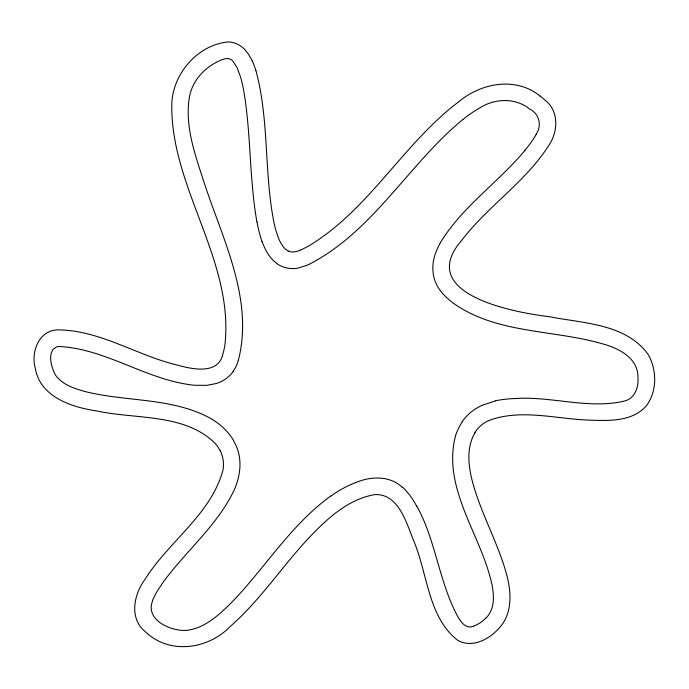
<?xml version="1.0" encoding="UTF-8"?>
<svg xmlns="http://www.w3.org/2000/svg" width="689" height="689" viewBox="0 0 689 689"><rect width="100%" height="100%" fill="white"/><g stroke="black" fill="none" stroke-linecap="round" stroke-linejoin="round"><path stroke-width="1.03" d="M238.273 360.614C254.077 299.801 222.935 240.03 204.392 183.395C195.59 155.938 184.583 126.905 189.337 97.571C191.904 81.724 203.376 68.624 217.543 61.709C221.643 59.883 226.914 56.868 231.254 59.667A10.869 10.869 0 0 1 232.916 61.149L237.025 67.513L240.547 76.987A106.485 106.485 0 0 1 241.426 80.174L242.166 83.18A155.964 155.964 0 0 1 243.613 90.13C251.235 133.718 249.125 178.391 256.937 221.961M222.366 355.955C217.018 374.075 193.221 369.33 179.39 365.661A190.474 190.474 0 0 1 174.567 364.369C135.397 354.482 99.182 330.134 57.979 329.867C38.773 330.057 30.609 352.277 35.354 368.546C40.169 396.959 71.975 407.371 96.813 410.945C136.146 419.567 184.936 413.038 215.605 443.819A40.229 40.229 0 0 1 219.602 449.779L220.23 450.976M455.55 435.698C442.424 485.65 477.52 530.435 490.025 576.71A106.924 106.924 0 0 1 492.678 588.501C493.798 596.39 494.047 604.942 490.258 612.202A25.674 25.674 0 0 1 486.184 617.878M238.144 361.045L238.118 361.148A38.567 38.567 0 0 1 235.535 367.47L233.123 371.431M152.674 600.627C144.44 620.246 172.336 632.252 187.976 630.211C206.106 627.481 220.092 613.873 232.529 601.523C265.825 566.823 291.387 524.295 330.944 495.916M536.068 134.209C542.252 125.605 539.263 113.745 529.746 109.086C515.493 97.562 494.823 98.251 479.759 107.915A125.708 125.708 0 0 0 462.81 119.61M474.506 433.493L475.091 432.477M440.581 242.347C462.534 206.416 498.414 182.344 525.044 150.297M462.293 421.728L459.907 425.63A59.762 59.762 0 0 0 455.541 435.698M161.355 584.763C183.782 552.966 215.33 527.791 232.925 492.592C240.487 477.503 243.139 458.736 234.94 443.328A54.112 54.112 0 0 0 234.234 441.976L233.485 440.65M462.758 119.55C408.189 164.55 372.887 232.004 308.319 264.74M488.415 420.66C521.366 408.181 557.1 419.394 591.067 420.178C609.782 420.876 632.571 421.418 646.127 406.054C657.297 391.619 657.073 370.019 648.177 354.508C625.922 323.52 583.264 323.434 549.159 316.673C515.32 312.642 414.365 294.573 461.949 240.039C488.062 205.899 525.638 181.827 548.875 145.353C558.004 131.935 559.192 111.721 545.654 100.672M300.886 249.909L299.612 250.452A24.339 24.339 0 0 1 295.831 251.64L293.144 251.959A10.456 10.456 0 0 1 288.2 251.02M307.811 264.972L298.182 268.055A27.904 27.904 0 0 1 276.582 263.474M481.697 405.485L495.503 400.869M355.481 482.722C370.467 476.168 389.733 475.384 402.324 487.364M473.386 626.292C469.08 628.282 464.377 625.845 461.751 622.331A37.938 37.938 0 0 1 458.495 617.921C439.057 582.903 436.146 541.201 416.836 506.045M517.034 398.414C552.862 396.476 589.181 409.421 624.596 401.015C634.931 398.509 638.712 387.209 637.945 377.675C638.445 358.047 618.61 348.126 602.375 343.794C552.32 329.256 494.805 334.174 451.261 301.644A75.179 75.179 0 0 1 443.225 294.082L442.803 293.609A42.813 42.813 0 0 1 438.6 288.088C431.46 277.374 431.34 263.301 436.154 251.649A72.345 72.345 0 0 1 440.598 242.356M212.427 419.446C173.835 397.26 127.448 402.109 85.41 391.628C74.464 388.682 62.458 384.806 55.559 375.161C51.331 367.84 46.292 350.451 57.351 346.705A18.233 18.233 0 0 1 58.677 346.481C105.253 348.548 145.379 379.234 191.508 384.918A93.911 93.911 0 0 0 194.815 385.272L206.795 385.349L216.225 383.515A32.194 32.194 0 0 0 233.201 371.483M539.909 95.969C516.233 76.608 481.465 82.783 459.193 101.412C403.013 143.588 368.994 210.266 307.871 246.429A106.227 106.227 0 0 1 301.127 249.797M276.685 263.327C269.468 258.031 265.101 249.84 262.096 241.589M252.277 60.985L248.669 54.457L244.828 49.591A28.568 28.568 0 0 0 242.95 47.799L240.909 46.189A22.883 22.883 0 0 0 228.369 41.934C197.941 44.587 172.784 73.594 171.802 103.781C170.278 187.632 234.131 259.874 224.967 344.595A87.253 87.253 0 0 1 222.409 355.825M255.92 70.571C269.382 120.11 263.956 172.396 273.972 222.53A129.437 129.437 0 0 0 275.454 228.757C277.581 236.051 279.898 243.932 285.634 249.272A11.885 11.885 0 0 0 288.217 250.994M539.9 95.978A61.476 61.476 0 0 1 545.671 100.654M252.295 60.976A79.493 79.493 0 0 1 255.903 70.571M220.368 450.916A31.487 31.487 0 0 1 222.986 470.036C210.989 514.657 168.624 541.425 145.017 579.38C133.787 594.349 128.809 618.688 145.517 631.839C169.201 654.791 207.914 649.486 229.937 626.74C260.89 599.8 283.119 564.687 311.419 535.224C328.386 517.603 348.04 499.999 372.758 494.978A36.362 36.362 0 0 1 375.023 494.616C398.759 493.591 406.519 523.27 413.572 540.512C427.576 573.067 427.903 617.344 457.909 640.451C474.084 649.21 492.954 637.213 502.479 624.01C512.573 609.395 510.945 590.215 506.458 573.92C498.095 543.561 482.352 515.863 473.55 485.659A139.755 139.755 0 0 1 470.518 473.214C468.442 462.112 467.848 450.313 471.758 439.53A43.381 43.381 0 0 1 474.445 433.605M474.979 432.408A30.729 30.729 0 0 1 488.432 420.712M495.486 400.748A118.284 118.284 0 0 1 517.034 398.5M462.164 421.634A48.101 48.101 0 0 1 481.723 405.545M486.089 617.792A32.771 32.771 0 0 1 473.36 626.241M402.54 487.149A70.881 70.881 0 0 1 416.63 506.157M331.004 496.002A113.461 113.461 0 0 1 355.438 482.619M152.467 600.541A76.41 76.41 0 0 1 161.51 584.883M212.358 419.567A61.614 61.614 0 0 1 233.657 440.547M262.001 241.624A130.884 130.884 0 0 1 257.04 221.944M536.24 134.312A95.375 95.375 0 0 1 524.915 150.176"/></g></svg>
